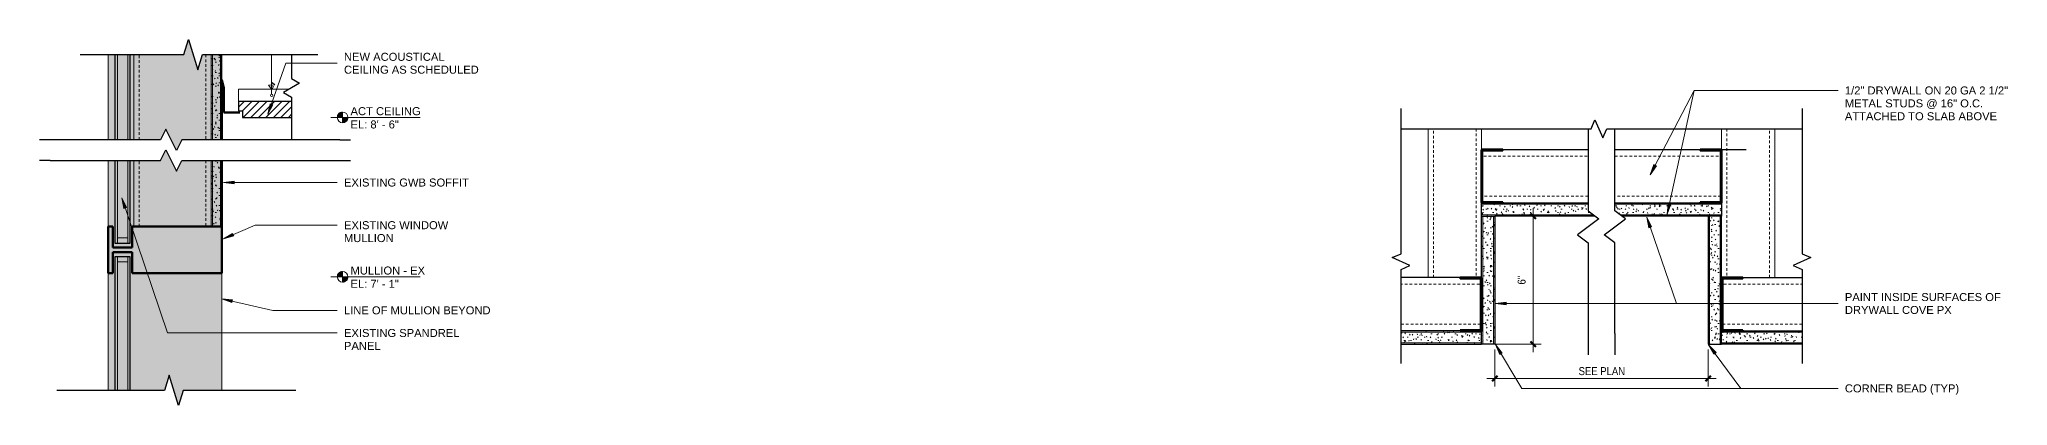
# Model space of a CAD drawing. Header units: inches. Extents: x 65 to 406, y 49 to 174.
# Drawn here: x 313.9 to 406.1, y 48.6 to 65.7 of the extents above; entities that cross this region are included whole.
import ezdxf

# ---------------------------------------------------------------- set-up
doc = ezdxf.new("R2010")
doc.units = ezdxf.units.IN
doc.header["$MEASUREMENT"] = 0
doc.linetypes.add('Hidden 1_8_', pattern=[0.1875, 0.125, -0.06249999999999999])
for name, color, linetype, lineweight in [('A-ANNO-DIMS', 211, 'Continuous', 9), ('A-ANNO-DIMS-4', 211, 'Continuous', 9), ('A-ANNO-NOTE', 131, 'Continuous', 20), ('A-DETL', 90, 'Continuous', 9), ('A-DETL-GENF', 92, 'Continuous', 9), ('A-DETL-GENF-HDLN', 1, 'Hidden 1_8_', 9), ('A-DETL-HDLN', 90, 'Hidden 1_8_', 9), ('A-DETL-MEDM', 33, 'Continuous', 30), ('A-DETL-THIN', 151, 'Continuous', 9), ('A-DETL-WIDE', 214, 'Continuous', 70), ('G-ANNO-TEXT', 231, 'Continuous', 9)]:
    doc.layers.add(name, color=color, linetype=linetype, lineweight=lineweight)
doc.styles.add('Arial_2', font='arial.ttf', dxfattribs={"height": 0.3749999999999999})
doc.styles.add('Arial_3', font='arial.ttf', dxfattribs={"width": 0.85, "height": 0.3749999999999999})
doc.dimstyles.new('Linear_-_3_32__Arial__85_-_1_2__Tolerance_2', dxfattribs={"dimscale": 12, "dimtxt": 0.3825972749838638, "dimasz": 0.02083333333333333, "dimexe": 0.03125, "dimexo": 0.02083333333333334, "dimgap": 0.02083333333333333, "dimtad": 1, "dimdec": 1, "dimrnd": 0.5, "dimzin": 3, "dimdsep": 46, "dimlunit": 4, "dimtxsty": 'Arial_3', "dimblk1": 'OBLIQUE', "dimblk2": 'OBLIQUE', "dimsah": 1, "dimcen": 0.09, "dimdle": 0.03125, "dimazin": 0, "dimtfac": 1, "dimtdec": 4, "dimtix": 1, "dimtmove": 2, "dimatfit": 3, "dimfxl": 1, "dimtvp": 1, "dimfrac": 2, "dimtolj": 1, "dimtzin": 0, "dimarcsym": 2})
doc.dimstyles.new('Linear_-_3_32__Arial__85_-_1__Tolerance', dxfattribs={"dimscale": 12, "dimtxt": 0.3825972749838638, "dimasz": 0.02083333333333333, "dimexe": 0.03125, "dimexo": 0.02083333333333334, "dimgap": 0.02083333333333333, "dimtad": 1, "dimdec": 0, "dimzin": 3, "dimdsep": 46, "dimlunit": 4, "dimtxsty": 'Arial_3', "dimblk1": 'OBLIQUE', "dimblk2": 'OBLIQUE', "dimsah": 1, "dimcen": 0.09, "dimdle": 0.03125, "dimazin": 0, "dimtfac": 1, "dimtdec": 4, "dimtix": 1, "dimtmove": 0, "dimatfit": 3, "dimfxl": 1, "dimtvp": 1, "dimfrac": 2, "dimtolj": 1, "dimtzin": 0, "dimarcsym": 2})

# ---------------------------------------------------------------- blocks, each defined once
blk = doc.blocks.new('Gypsum Wallboard-Section - 1_2_-2608029-Section Detail - Drywall Bulkhead 14')
at = {"layer": 'A-DETL-GENF'}
h = blk.add_hatch(dxfattribs=at)
h.set_pattern_fill('FP_20', color=256, style=0, pattern_type=2)
h.set_pattern_definition([(270, (-56.947, -4.705), (0.16, -0.64), [0.053, -0.427, 0.053, -0.427, -2.56]), (270, (-56.947, -4.705), (0.16, -0.64), [-0.96, 0.053, -0.907, 0.053, -0.427, -1.12]), (270, (-56.947, -4.705), (0.16, -0.64), [-2.4, 0.053, -0.267, 0.053, -0.747]), (29.99999999999999, (-56.867, -4.945), (0.4742562584220408, 0.4585640646055101), [0.053, -0.427, 0.053, -0.427, -2.56]), (29.99999999999999, (-56.867, -4.945), (0.4742562584220408, 0.4585640646055101), [-0.96, 0.053, -0.907, 0.053, -0.427, -1.12]), (29.99999999999999, (-56.867, -4.945), (0.4742562584220408, 0.4585640646055101), [-2.4, 0.053, -0.267, 0.053, -0.747]), (150, (-56.547, -5.025), (-0.6342562584220407, 0.1814359353944898), [0.053, -0.427, 0.053, -0.427, -2.56]), (150, (-56.547, -5.025), (-0.6342562584220407, 0.1814359353944898), [-0.96, 0.053, -0.907, 0.053, -0.427, -1.12]), (150, (-56.547, -5.025), (-0.6342562584220407, 0.1814359353944898), [-2.4, 0.053, -0.267, 0.053, -0.747])])
h.paths.add_polyline_path([(7.460698725481051e-14, 0.5000000000000088), (7.460698725481051e-14, -7.993605777301126e-15), (3.094161427582594, -2.664535259100375e-15), (3.094161427582594, 0.5000000000000141)], flags=0)
h.paths.add_polyline_path([(4.072103392326016, -2.664535259100375e-15), (8.066083190147856, 5.329070518200751e-15), (8.066083190147856, 0.5000000000000221), (4.072103392326016, 0.5000000000000141)], flags=0)
for p, q in [((0, 0.4375000000000027), (3.094161427582514, 0.4375000000000027)), ((0, 0.06249999999999994), (3.094161427582514, 0.06249999999999994)), ((4.072103392325936, 0.4375000000000027), (8.066083190147776, 0.4375000000000027)), ((4.072103392325936, 0.06249999999999994), (8.066083190147785, 0.06249999999999994))]:
    blk.add_line(p, q, dxfattribs=at)
at = {"layer": 'A-DETL-MEDM'}
for p, q in [((0, 0.5000000000000029), (0, 0)), ((0, 0), (3.094161427582514, 0)), ((4.072103392325936, 0), (8.066083190147785, 0))]:
    blk.add_line(p, q, dxfattribs=at)
blk = doc.blocks.new('C Studs-Side - 3 5_8_-2608235-Section Detail - Drywall Bulkhead 14')
at = {"layer": 'A-DETL-GENF'}
for p, q in [((3.094161427582508, 3.625000000000007), (0, 3.625000000000007)), ((0, 3.625000000000007), (0, 0)), ((8.06608319014776, 3.625000000000007), (4.072103392325889, 3.625000000000007)), ((8.752720296446077, 1.05367223639448), (8.752720296446077, 1.068987649695581)), ((0, 0), (3.094161427582515, 0)), ((4.072103392325937, 0), (8.06608319014778, 0))]:
    blk.add_line(p, q, dxfattribs=at)
at = {"layer": 'A-DETL-GENF-HDLN'}
for p, q in [((0, 3.375000000000007), (3.094161427582508, 3.375000000000007)), ((4.07210339232589, 3.375000000000007), (8.06608319014776, 3.375000000000007)), ((3.094161427582514, 0.2499999999999999), (0, 0.2499999999999999)), ((8.066083190147777, 0.2499999999999999), (4.072103392325936, 0.2499999999999999))]:
    blk.add_line(p, q, dxfattribs=at)
blk = doc.blocks.new('Break Line - Break Line-2607160-Section Detail - Drywall Bulkhead 14')
at = {"layer": 'A-DETL-MEDM'}
for p, q in [((-5.72976561944626, 1.80855330711438e-13), (-0.4374054860759399, 1.80855330711438e-13)), ((-0.4374054860759398, 1.80855330711438e-13), (-0.2187027430379924, 0.7115515303731689)), ((-0.2187027430379924, 0.711551530373169), (0.2187027430379893, -0.711551530372786)), ((0.2187027430379894, -0.711551530372786), (0.4374054860759811, 1.80855330711438e-13)), ((0.4374054860759811, 1.80855330711438e-13), (5.470289932544065, 1.80855330711438e-13))]:
    blk.add_line(p, q, dxfattribs=at)
blk = doc.blocks.new('Break Line - Break Line-2607268-Section Detail - Drywall Bulkhead 14')
at = {"layer": 'A-DETL-MEDM'}
for p, q in [((-1.554388297486026, 1.80855330711438e-13), (-0.4374054860759399, 1.80855330711438e-13)), ((-0.4374054860759398, 1.80855330711438e-13), (-0.2187027430379924, 0.3750000000001861)), ((-0.2187027430379924, 0.3750000000001861), (0.2187027430379893, -0.3749999999998031)), ((0.2187027430379894, -0.3749999999998032), (0.4374054860759811, 1.80855330711438e-13)), ((0.4374054860759811, 1.80855330711438e-13), (2.439591500335842, 1.80855330711438e-13))]:
    blk.add_line(p, q, dxfattribs=at)
blk = doc.blocks.new('Break Line - Break Line-2607161-Section Detail - Drywall Bulkhead 14')
at = {"layer": 'A-DETL-MEDM'}
for p, q in [((-5.295216271912686, 1.80855330711438e-13), (-0.4374054860759399, 1.80855330711438e-13)), ((-0.4374054860759398, 1.80855330711438e-13), (-0.2187027430379924, 0.7115515303731689)), ((-0.2187027430379924, 0.711551530373169), (0.2187027430379893, -0.711551530372786)), ((0.2187027430379894, -0.711551530372786), (0.4374054860759811, 1.80855330711438e-13)), ((0.4374054860759811, 1.80855330711438e-13), (5.853709904486215, 1.80855330711438e-13))]:
    blk.add_line(p, q, dxfattribs=at)
blk = doc.blocks.new('Double Break Line - Double Break Line-2607894-Section Detail - Drywall Bulkhead 14')
at = {"layer": 'A-DETL-MEDM'}
for p, q in [((-5.671486602300686, 0.9779419647435595), (-6.17063959236421, 0.9779419647435595)), ((-0.5000000000001207, 0.977941964743559), (-5.671486602300686, 0.977941964743559)), ((-0.2500000000001331, 1.477941964743101), (-0.500000000000121, 0.977941964743559)), ((0.249999999999896, 0.4779419647431017), (-0.2500000000001331, 1.477941964743101)), ((0.4999999999998795, 0.9779419647436003), (0.249999999999896, 0.4779419647431017)), ((7.916643401736223, 0.9779419647436003), (0.4999999999998796, 0.9779419647436003)), ((7.916643401736223, 0.9779419647436008), (8.415796391799777, 0.9779419647436008)), ((-5.671486602300686, 1.80855330711438e-13), (-6.170639592364223, 1.80855330711438e-13)), ((-5.671486602300686, 1.80855330711438e-13), (-0.4999999999999922, 1.80855330711438e-13)), ((-0.4999999999999919, 1.80855330711438e-13), (-0.2500000000001603, 0.5000000000001833)), ((-0.2500000000001603, 0.5000000000001833), (0.2500000000000215, -0.4999999999997842)), ((0.2500000000000215, -0.4999999999997842), (0.5000000000000068, 1.80855330711438e-13)), ((0.5000000000000068, 1.80855330711438e-13), (7.916643401736223, 1.80855330711438e-13)), ((7.916643401736223, 1.80855330711438e-13), (8.415796391799763, 1.80855330711438e-13))]:
    blk.add_line(p, q, dxfattribs=at)
blk = doc.blocks.new('C Studs-Side - 2 1_2_-2610516-Section Detail - Drywall Bulkhead 13 Copy 1')
at = {"layer": 'A-DETL-GENF'}
for p, q in [((0, 0), (0, -0.02316190484055673)), ((3.523161904840504, 0), (3.500000000000048, 0)), ((6.973471485655057, 0), (5.976838095159404, 0)), ((0, -1.000000000000024), (0, -2.500000000000008)), ((0, -2.500000000000008), (6.973471485655071, -2.500000000000008))]:
    blk.add_line(p, q, dxfattribs=at)
at = {"layer": 'A-DETL-GENF-HDLN'}
for p, q in [((6.973471485655057, -0.2499999999999999), (0, -0.2499999999999999)), ((0, -2.250000000000008), (6.973471485655067, -2.250000000000008))]:
    blk.add_line(p, q, dxfattribs=at)
blk = doc.blocks.new('C Studs-Side - 2 1_2_-2606332-Section Detail - Drywall Bulkhead 13 Copy 1')
at = {"layer": 'A-DETL-GENF'}
for p, q in [((6.973471485654961, 2.500000000000008), (0, 2.500000000000008)), ((0, 2.500000000000008), (0, 1.000000000000018)), ((0, 0.02316190484055014), (0, 0)), ((3.500000000000048, 0), (3.523161904840505, 0)), ((5.976838095159404, 0), (6.97347148565498, 0))]:
    blk.add_line(p, q, dxfattribs=at)
at = {"layer": 'A-DETL-GENF-HDLN'}
for p, q in [((0, 2.250000000000008), (6.973471485654961, 2.250000000000008)), ((6.973471485654977, 0.2499999999999999), (0, 0.2499999999999999))]:
    blk.add_line(p, q, dxfattribs=at)
blk = doc.blocks.new('Gypsum Wallboard-Section - 5_8_-2610518-Section Detail - Drywall Bulkhead 13 Copy 1')
at = {"layer": 'A-DETL-GENF'}
h = blk.add_hatch(dxfattribs=at)
h.set_pattern_fill('FP_26', color=256, style=0, pattern_type=2)
h.set_pattern_definition([(180, (5.188, 57.434), (-0.64, -0.1599999999999999), [0.053, -0.427, 0.053, -0.427, -2.56]), (180, (5.188, 57.434), (-0.64, -0.1599999999999999), [-0.96, 0.053, -0.907, 0.053, -0.427, -1.12]), (180, (5.188, 57.434), (-0.64, -0.1599999999999999), [-2.4, 0.053, -0.267, 0.053, -0.747]), (300.0000000000001, (4.948, 57.354), (0.4585640646055102, -0.4742562584220407), [0.053, -0.427, 0.053, -0.427, -2.56]), (300.0000000000001, (4.948, 57.354), (0.4585640646055102, -0.4742562584220407), [-0.96, 0.053, -0.907, 0.053, -0.427, -1.12]), (300.0000000000001, (4.948, 57.354), (0.4585640646055102, -0.4742562584220407), [-2.4, 0.053, -0.267, 0.053, -0.747]), (59.99999999999999, (4.868, 57.034), (0.1814359353944899, 0.6342562584220408), [0.053, -0.427, 0.053, -0.427, -2.56]), (59.99999999999999, (4.868, 57.034), (0.1814359353944899, 0.6342562584220408), [-0.96, 0.053, -0.907, 0.053, -0.427, -1.12]), (59.99999999999999, (4.868, 57.034), (0.1814359353944899, 0.6342562584220408), [-2.4, 0.053, -0.267, 0.053, -0.747])])
h.paths.add_polyline_path([(6.330983451576775, -6.927791673660976e-14), (5.92370659315572, -6.927791673660976e-14), (6.257039926489223, -0.2499999999999378), (6.257039926489223, -0.6250000000000709), (11.2499999999999, -0.6250000000000709), (11.2499999999999, -6.927791673660976e-14), (10.24999999999991, -6.927791673660976e-14)], flags=0)
h.paths.add_polyline_path([(4.666666666666649, -6.927791673660976e-14), (1.06581410364015e-14, -6.927791673660976e-14), (1.06581410364015e-14, -0.6250000000000709), (4.99999999999996, -0.6250000000000709), (4.99999999999996, -0.2500000000000603)], flags=0)
for p, q in [((0, -0.06249999999999994), (4.749999999999986, -0.06249999999999994)), ((0, -0.5625000000000024), (4.999999999999972, -0.5625000000000024)), ((6.007039926489139, -0.06249999999999994), (11.24999999999995, -0.06249999999999994)), ((6.257039926489224, -0.5625000000000024), (11.24999999999995, -0.5625000000000024))]:
    blk.add_line(p, q, dxfattribs=at)
at = {"layer": 'A-DETL-MEDM'}
for p, q in [((0, -0.6250000000000027), (0, 0)), ((0.624999999999968, 0), (4.666666666666655, 0)), ((5.923706593155715, 0), (10.62499999999995, 0)), ((11.24999999999995, 0), (11.24999999999995, -0.6250000000000027)), ((0.02316190484055047, -0.6250000000000027), (0, -0.6250000000000027)), ((4.999999999999971, -0.6250000000000027), (1.000000000000018, -0.6250000000000027)), ((10.2499999999999, -0.6250000000000027), (6.257039926489226, -0.6250000000000027)), ((11.24999999999995, -0.6250000000000027), (11.22683809515937, -0.6250000000000027))]:
    blk.add_line(p, q, dxfattribs=at)
blk = doc.blocks.new('Gypsum Wallboard-Section - 5_8_-2606289-Section Detail - Drywall Bulkhead 13 Copy 1')
at = {"layer": 'A-DETL-GENF'}
h = blk.add_hatch(dxfattribs=at)
h.set_pattern_fill('FP_18', color=256, style=0, pattern_type=2)
h.set_pattern_definition([(270, (-51.434, -6.062), (0.16, -0.64), [0.053, -0.427, 0.053, -0.427, -2.56]), (270, (-51.434, -6.062), (0.16, -0.64), [-0.96, 0.053, -0.907, 0.053, -0.427, -1.12]), (270, (-51.434, -6.062), (0.16, -0.64), [-2.4, 0.053, -0.267, 0.053, -0.747]), (29.99999999999999, (-51.354, -6.302), (0.4742562584220408, 0.4585640646055101), [0.053, -0.427, 0.053, -0.427, -2.56]), (29.99999999999999, (-51.354, -6.302), (0.4742562584220408, 0.4585640646055101), [-0.96, 0.053, -0.907, 0.053, -0.427, -1.12]), (29.99999999999999, (-51.354, -6.302), (0.4742562584220408, 0.4585640646055101), [-2.4, 0.053, -0.267, 0.053, -0.747]), (150, (-51.034, -6.382000000000001), (-0.6342562584220407, 0.1814359353944898), [0.053, -0.427, 0.053, -0.427, -2.56]), (150, (-51.034, -6.382000000000001), (-0.6342562584220407, 0.1814359353944898), [-0.96, 0.053, -0.907, 0.053, -0.427, -1.12]), (150, (-51.034, -6.382000000000001), (-0.6342562584220407, 0.1814359353944898), [-2.4, 0.053, -0.267, 0.053, -0.747])])
h.paths.add_polyline_path([(5.861977570020825e-14, -0.624999999999991), (6.000000000000074, -0.625000000000007), (6.000000000000074, -4.796163466380676e-14), (5.861977570020825e-14, 2.1316282072803e-14)], flags=0)
for p, q in [((0, -0.06249999999999994), (6.000000000000007, -0.06249999999999994)), ((0, -0.5625000000000024), (6.000000000000007, -0.5625000000000024))]:
    blk.add_line(p, q, dxfattribs=at)
at = {"layer": 'A-DETL-MEDM'}
for p, q in [((0, -0.6250000000000027), (0, 0)), ((0.6250000000000012, 0), (0.648161904840498, 0)), ((3.101838095159397, 0), (6.000000000000007, 0)), ((6.000000000000007, 0), (6.000000000000007, -0.6250000000000027)), ((6.000000000000007, -0.6250000000000027), (0, -0.6250000000000027))]:
    blk.add_line(p, q, dxfattribs=at)
blk = doc.blocks.new('Channel Studs-Section - 2 1_2_-684785-Section Detail - Drywall Bulkhead 13 Copy 1')
at = {"layer": 'A-DETL-GENF', "lineweight": 50}
for p, q in [((-1.256154018187775, -1.234854713219648), (-1.291310268187775, -1.234854713219648)), ((-1.291310268187775, -1.234854713219648), (-1.291310268187775, -2.203604713219659)), ((-1.256154018187775, -2.199698463219659), (-1.256154018187775, -1.234854713219648)), ((1.208689731812214, -1.234854713219648), (1.173533481812214, -1.234854713219648)), ((1.173533481812214, -1.234854713219648), (1.173533481812214, -2.199698463219659)), ((1.208689731812214, -2.203604713219659), (1.208689731812214, -1.234854713219648)), ((-1.260060268187776, -2.234854713219659), (1.177439731812214, -2.234854713219659)), ((1.173533481812214, -2.199698463219659), (-1.256154018187775, -2.199698463219659))]:
    blk.add_line(p, q, dxfattribs=at)
for centre, radius, start, end in [((-1.260060268187776, -2.20360471321966), 0.03124999999999953, 179.9999999999994, 270.0000000000002), ((1.177439731812215, -2.203604713219659), 0.03125000000000044, 269.9999999999996, 0)]:
    blk.add_arc(centre, radius, start, end, dxfattribs=at)
blk = doc.blocks.new('Gypsum Wallboard-Section - 5_8_-2611350-Section Detail - Drywall Bulkhead 13 Copy 1')
at = {"layer": 'A-DETL-GENF'}
h = blk.add_hatch(dxfattribs=at)
h.set_pattern_fill('FP_27', color=256, style=0, pattern_type=2)
h.set_pattern_definition([(0, (12.562, -51.434), (0.64, 0.16), [0.053, -0.427, 0.053, -0.427, -2.56]), (0, (12.562, -51.434), (0.64, 0.16), [-0.96, 0.053, -0.907, 0.053, -0.427, -1.12]), (0, (12.562, -51.434), (0.64, 0.16), [-2.4, 0.053, -0.267, 0.053, -0.747]), (120, (12.802, -51.354), (-0.45856406460551, 0.4742562584220408), [0.05299999999999999, -0.427, 0.05299999999999999, -0.427, -2.56]), (120, (12.802, -51.354), (-0.45856406460551, 0.4742562584220408), [-0.9599999999999999, 0.05299999999999999, -0.9069999999999999, 0.05299999999999999, -0.427, -1.12]), (120, (12.802, -51.354), (-0.45856406460551, 0.4742562584220408), [-2.399999999999999, 0.05299999999999999, -0.267, 0.05299999999999999, -0.7469999999999999]), (240, (12.882, -51.034), (-0.1814359353944897, -0.6342562584220407), [0.053, -0.427, 0.053, -0.427, -2.56]), (240, (12.882, -51.034), (-0.1814359353944897, -0.6342562584220407), [-0.96, 0.053, -0.907, 0.053, -0.427, -1.12]), (240, (12.882, -51.034), (-0.1814359353944897, -0.6342562584220407), [-2.4, 0.053, -0.267, 0.053, -0.747])])
h.paths.add_polyline_path([(2.728284035772739, 6.3948846218409e-14), (6.499999999999971, 6.3948846218409e-14), (6.499999999999971, 0.6250000000000656), (2.728284035772739, 0.6250000000000656), (2.728284035772739, 0.5240063008986463)], flags=0)
for p, q in [((2.728284035772734, 0.5625000000000024), (6.499999999999997, 0.5625000000000024)), ((2.728284035772728, 0.06249999999999994), (6.499999999999997, 0.06249999999999994))]:
    blk.add_line(p, q, dxfattribs=at)
at = {"layer": 'A-DETL-MEDM'}
for p, q in [((5.499999999999995, 0.6250000000000027), (2.728284035772734, 0.6250000000000027)), ((2.728284035772728, 0), (6.499999999999997, 0)), ((6.499999999999997, 0.6250000000000027), (6.47683809515946, 0.6250000000000027)), ((6.499999999999997, 0), (6.499999999999997, 0.6250000000000027))]:
    blk.add_line(p, q, dxfattribs=at)
blk = doc.blocks.new('Channel Studs-Section - 2 1_2_-1039310-Section Detail - Drywall Bulkhead 13 Copy 1')
at = {"layer": 'A-DETL-GENF', "lineweight": 50}
for p, q in [((-1.291310268187775, 2.203604713219659), (-1.291310268187775, 1.234854713219648)), ((1.177439731812214, 2.234854713219659), (-1.260060268187776, 2.234854713219659)), ((-1.256154018187775, 1.234854713219648), (-1.256154018187775, 2.199698463219659)), ((-1.256154018187775, 2.199698463219659), (1.173533481812214, 2.199698463219659)), ((1.173533481812214, 2.199698463219659), (1.173533481812214, 1.234854713219648)), ((1.208689731812214, 1.234854713219648), (1.208689731812214, 2.203604713219659)), ((-1.291310268187775, 1.234854713219648), (-1.256154018187775, 1.234854713219648)), ((1.173533481812214, 1.234854713219648), (1.208689731812214, 1.234854713219648))]:
    blk.add_line(p, q, dxfattribs=at)
for centre, radius, start, end in [((-1.260060268187776, 2.20360471321966), 0.03124999999999956, 89.99999999999919, 180.0000000000004), ((1.177439731812215, 2.203604713219659), 0.03124999999999991, 4.071109992273301e-13, 89.99999999999959)]:
    blk.add_arc(centre, radius, start, end, dxfattribs=at)
blk = doc.blocks.new('Gypsum Wallboard-Section - 5_8_-655151-Section Detail - Drywall Bulkhead 13 Copy 1')
at = {"layer": 'A-DETL-GENF'}
h = blk.add_hatch(dxfattribs=at)
h.set_pattern_fill('FP_28', color=256, style=0, pattern_type=2)
h.set_pattern_definition([(270, (-51.434, 5.188), (0.16, -0.64), [0.053, -0.427, 0.053, -0.427, -2.56]), (270, (-51.434, 5.188), (0.16, -0.64), [-0.96, 0.053, -0.907, 0.053, -0.427, -1.12]), (270, (-51.434, 5.188), (0.16, -0.64), [-2.4, 0.053, -0.267, 0.053, -0.747]), (29.99999999999999, (-51.354, 4.948), (0.4742562584220408, 0.4585640646055101), [0.053, -0.427, 0.053, -0.427, -2.56]), (29.99999999999999, (-51.354, 4.948), (0.4742562584220408, 0.4585640646055101), [-0.96, 0.053, -0.907, 0.053, -0.427, -1.12]), (29.99999999999999, (-51.354, 4.948), (0.4742562584220408, 0.4585640646055101), [-2.4, 0.053, -0.267, 0.053, -0.747]), (150, (-51.034, 4.868), (-0.6342562584220407, 0.1814359353944898), [0.053, -0.427, 0.053, -0.427, -2.56]), (150, (-51.034, 4.868), (-0.6342562584220407, 0.1814359353944898), [-0.96, 0.053, -0.907, 0.053, -0.427, -1.12]), (150, (-51.034, 4.868), (-0.6342562584220407, 0.1814359353944898), [-2.4, 0.053, -0.267, 0.053, -0.747])])
h.paths.add_polyline_path([(6.927791673660976e-14, -2.1316282072803e-14), (6.000000000000084, 5.329070518200751e-14), (6.000000000000079, 0.6250000000000177), (6.3948846218409e-14, 0.6249999999999963)], flags=0)
for p, q in [((0, 0.5625000000000024), (5.999999999999996, 0.5625000000000024)), ((0, 0.06249999999999994), (5.999999999999996, 0.06249999999999994))]:
    blk.add_line(p, q, dxfattribs=at)
at = {"layer": 'A-DETL-MEDM'}
for p, q in [((5.999999999999996, 0.6250000000000027), (0, 0.6250000000000027)), ((0, 0.6250000000000027), (0, 0)), ((0.6250000000000012, 0), (0.648161904840498, 0)), ((3.101838095159396, 0), (5.999999999999996, 0)), ((5.999999999999996, 0), (5.999999999999996, 0.6250000000000027))]:
    blk.add_line(p, q, dxfattribs=at)
blk = doc.blocks.new('Gypsum Wallboard-Section - 5_8_-2611248-Section Detail - Drywall Bulkhead 13 Copy 1')
at = {"layer": 'A-DETL-GENF'}
h = blk.add_hatch(dxfattribs=at)
h.set_pattern_fill('FP_29', color=256, style=0, pattern_type=2)
h.set_pattern_definition([(180, (11.688, 51.434), (-0.64, -0.1599999999999999), [0.053, -0.427, 0.053, -0.427, -2.56]), (180, (11.688, 51.434), (-0.64, -0.1599999999999999), [-0.96, 0.053, -0.907, 0.053, -0.427, -1.12]), (180, (11.688, 51.434), (-0.64, -0.1599999999999999), [-2.4, 0.053, -0.267, 0.053, -0.747]), (300.0000000000001, (11.448, 51.354), (0.4585640646055102, -0.4742562584220407), [0.053, -0.427, 0.053, -0.427, -2.56]), (300.0000000000001, (11.448, 51.354), (0.4585640646055102, -0.4742562584220407), [-0.96, 0.053, -0.907, 0.053, -0.427, -1.12]), (300.0000000000001, (11.448, 51.354), (0.4585640646055102, -0.4742562584220407), [-2.4, 0.053, -0.267, 0.053, -0.747]), (59.99999999999999, (11.368, 51.034), (0.1814359353944899, 0.6342562584220408), [0.053, -0.427, 0.053, -0.427, -2.56]), (59.99999999999999, (11.368, 51.034), (0.1814359353944899, 0.6342562584220408), [-0.96, 0.053, -0.907, 0.053, -0.427, -1.12]), (59.99999999999999, (11.368, 51.034), (0.1814359353944899, 0.6342562584220408), [-2.4, 0.053, -0.267, 0.053, -0.747])])
h.paths.add_polyline_path([(6.468749999999946, -6.3948846218409e-14), (2.728284035772734, -6.3948846218409e-14), (2.728284035772734, -0.6250000000000656), (6.499999999999928, -0.6250000000000656), (6.499999999999928, -6.3948846218409e-14), (6.4768380951594, -6.3948846218409e-14)], flags=0)
for p, q in [((2.728284035772723, -0.06249999999999994), (6.49999999999996, -0.06249999999999994)), ((2.728284035772729, -0.5625000000000024), (6.49999999999996, -0.5625000000000024))]:
    blk.add_line(p, q, dxfattribs=at)
at = {"layer": 'A-DETL-MEDM'}
for p, q in [((2.728284035772722, 0), (6.49999999999996, 0)), ((6.49999999999996, 0), (6.49999999999996, -0.6250000000000027)), ((5.499999999999949, -0.6250000000000027), (2.72828403577273, -0.6250000000000027)), ((6.49999999999996, -0.6250000000000027), (6.476838095159409, -0.6250000000000027))]:
    blk.add_line(p, q, dxfattribs=at)
blk = doc.blocks.new('Double Break Line - Double Break Line-2611889-Section Detail - Drywall Bulkhead 13 Copy 1')
at = {"layer": 'A-DETL-MEDM'}
for p, q in [((-4.999999999999984, 1.257039926489393), (-5.999999999999968, 1.257039926489393)), ((-0.7500000000001205, 1.257039926489393), (-4.999999999999984, 1.257039926489393)), ((-0.3750000000001329, 1.757039926488934), (-0.7500000000001202, 1.257039926489393)), ((0.3749999999998963, 0.7570399264889355), (-0.3750000000001329, 1.757039926488934)), ((0.7499999999998799, 1.257039926489434), (0.3749999999998961, 0.7570399264889355)), ((4.598471485654978, 1.257039926489434), (0.74999999999988, 1.257039926489434)), ((-4.999999999999984, 1.80855330711438e-13), (-5.999999999999982, 1.80855330711438e-13)), ((-4.999999999999984, 1.80855330711438e-13), (-0.7499999999999912, 1.80855330711438e-13)), ((-0.7499999999999913, 1.80855330711438e-13), (-0.37500000000016, 0.5000000000001833)), ((-0.37500000000016, 0.5000000000001833), (0.3750000000000216, -0.4999999999997842)), ((0.3750000000000216, -0.4999999999997842), (0.7500000000000072, 1.80855330711438e-13)), ((0.7500000000000072, 1.80855330711438e-13), (4.598471485654987, 1.80855330711438e-13))]:
    blk.add_line(p, q, dxfattribs=at)
blk = doc.blocks.new('Break Line - Break Line-2606094-Section Detail - Drywall Bulkhead 13 Copy 1')
at = {"layer": 'A-DETL-MEDM'}
for p, q in [((-9.271715964227225, 1.80855330711438e-13), (-0.3715290715414325, 1.80855330711438e-13)), ((-0.3715290715414323, 1.80855330711438e-13), (-0.1857645357707386, 0.4162135974323087)), ((-0.1857645357707386, 0.4162135974323088), (0.1857645357707356, -0.4162135974319252)), ((0.1857645357707356, -0.4162135974319252), (0.3715290715414737, 1.80855330711438e-13)), ((0.3715290715414737, 1.80855330711438e-13), (9.521715964227056, 1.80855330711438e-13))]:
    blk.add_line(p, q, dxfattribs=at)
blk = doc.blocks.new('Break Line - Break Line-2611089-Section Detail - Drywall Bulkhead 13 Copy 1')
at = {"layer": 'A-DETL-MEDM'}
for p, q in [((-7.173825248684455, 1.80855330711438e-13), (-0.3715290715414325, 1.80855330711438e-13)), ((-0.3715290715414324, 1.80855330711438e-13), (-0.1857645357707387, 0.4162135974323084)), ((-0.1857645357707386, 0.4162135974323085), (0.1857645357707354, -0.4162135974319255)), ((0.1857645357707354, -0.4162135974319255), (0.3715290715414737, 1.80855330711438e-13)), ((0.3715290715414737, 1.80855330711438e-13), (4.772399416871586, 1.80855330711438e-13))]:
    blk.add_line(p, q, dxfattribs=at)
blk = doc.blocks.new('Break Line - Break Line-2611306-Section Detail - Drywall Bulkhead 13 Copy 1')
at = {"layer": 'A-DETL-MEDM'}
for p, q in [((0.1857645357707354, 0.4162135974319255), (-0.1857645357707386, -0.4162135974323085)), ((0.3715290715414737, -1.80855330711438e-13), (0.1857645357707354, 0.4162135974319255)), ((-0.3715290715414325, -1.80855330711438e-13), (-7.173825248684455, -1.80855330711438e-13)), ((-0.1857645357707387, -0.4162135974323084), (-0.3715290715414324, -1.80855330711438e-13)), ((4.772399416871586, -1.80855330711438e-13), (0.3715290715414738, -1.80855330711438e-13))]:
    blk.add_line(p, q, dxfattribs=at)
blk = doc.blocks.new('FORM Elevation Symbol - Default-654938-Section Detail - Drywall Bulkhead 14')
at = {"layer": 'A-ANNO-NOTE', "lineweight": 9}
h = blk.add_hatch(color=256, dxfattribs=at)
edge = h.paths.add_edge_path(flags=0)
edge.add_line((0.06228824751588267, -1.7167258113785e-19), (-0.0002117524841174084, 2.019428190207925e-16))
edge.add_arc((0.06228824751588276, 1.196959198423997e-16), 0.06250000000000012, 90.00000000000028, 180.0000000000003, ccw=False)
edge.add_line((0.06228824751588278, 0.06250000000000029), (0.06228824751588267, 0))
h = blk.add_hatch(color=256, dxfattribs=at)
edge = h.paths.add_edge_path(flags=0)
edge.add_arc((0.06228824751588245, -5.818472602597125e-16), 0.06250000000000006, -89.99999999999937, 7.958078640513122e-13, ccw=False)
edge.add_line((0.06228824751588317, -0.06250000000000068), (0.06228824751588328, 0))
edge.add_line((0.06228824751588328, 2.587522633013546e-21), (0.1247882475158825, -2.019428190207919e-16))
at = {"layer": 'A-ANNO-NOTE'}
for p, q in [((-0.07662312999484315, 2.200828220587822e-16), (0.9695718919529006, -2.93551736688739e-17)), ((-0.0002117524841174084, 2.019428190207925e-16), (0.06228824751588267, -1.7167258113785e-19)), ((0.06228824751588267, 0), (0.06228824751588278, 0.06250000000000029)), ((0.1247882475158825, -2.019428190207919e-16), (0.06228824751588328, 2.587522633013546e-21)), ((0.06228824751588328, 0), (0.06228824751588317, -0.06250000000000068))]:
    blk.add_line(p, q, dxfattribs=at)
blk.add_circle((0.06228824751588267, 0), 0.06250000000000014, dxfattribs=at)
for centre, radius, start, end in [((0.06228824751588276, 1.196959198423997e-16), 0.06250000000000012, 89.99999999999994, 180), ((0.06228824751588245, -5.818472602597125e-16), 0.06250000000000006, 270.0000000000002, 4.007498898644031e-13)]:
    blk.add_arc(centre, radius, start, end, dxfattribs=at)
blk = doc.blocks.new('DIMBLOCK19-Section Detail - Drywall Bulkhead 13 Copy 1')
at = {"layer": 'A-ANNO-DIMS-4'}
for p, q in [((382.3688673725354, 57.43350052892622), (384.2936143925353, 57.43350052892622)), ((383.9186143925353, 57.43350052892622), (382.3688673725354, 57.43350052892622)), ((383.9186143925353, 51.05850052892621), (383.9186143925353, 57.80850052892622)), ((381.7438673725354, 51.43350052892621), (384.2936143925353, 51.43350052892621)), ((383.9186143925353, 51.43350052892621), (381.7438673725354, 51.43350052892621))]:
    blk.add_line(p, q, dxfattribs=at)
at = {"layer": 'A-ANNO-DIMS-4', "lineweight": 50}
for p, q in [((383.9186143925353, 57.43350052892622), (383.7936143925353, 57.55850052892622)), ((383.9186143925353, 57.43350052892622), (384.0436143925353, 57.30850052892622)), ((383.9186143925353, 51.43350052892621), (383.7936143925353, 51.55850052892621)), ((383.9186143925353, 51.43350052892621), (384.0436143925353, 51.3085005289262))]:
    blk.add_line(p, q, dxfattribs=at)
at = {"layer": 'A-ANNO-DIMS-4', "color": 0, "insert": (383.1817782660016, 54.23631577951145), "char_height": 0.3749999999999999, "width": 0.4732433985954253, "attachment_point": 1, "rotation": 90, "line_spacing_factor": 0.9417779076525877, "style": 'Arial_3'}
blk.add_mtext('6"', dxfattribs=at)
blk = doc.blocks.new('_Oblique')
at = {"color": 0, "linetype": 'ByBlock', "lineweight": -2}
blk.add_line((-0.5, -0.5), (0.5, 0.5), dxfattribs=at)
blk = doc.blocks.new('DIMBLOCK20-Section Detail - Drywall Bulkhead 13 Copy 1')
at = {"layer": 'A-ANNO-DIMS-4'}
for p, q in [((382.1188673725354, 51.18350052892621), (382.1188673725354, 49.46031709757183)), ((382.1188673725354, 49.83531709757183), (382.1188673725354, 51.18350052892621)), ((392.1188673725354, 51.18350052892621), (392.1188673725354, 49.46031709757183)), ((392.1188673725354, 49.83531709757183), (392.1188673725354, 51.18350052892621)), ((381.7438673725354, 49.83531709757183), (392.4938673725354, 49.83531709757183))]:
    blk.add_line(p, q, dxfattribs=at)
at = {"layer": 'A-ANNO-DIMS-4', "lineweight": 50}
for p, q in [((382.1188673725354, 49.83531709757183), (381.9938673725354, 49.71031709757183)), ((382.1188673725354, 49.83531709757183), (382.2438673725354, 49.96031709757184)), ((392.1188673725354, 49.83531709757183), (391.9938673725354, 49.71031709757183)), ((392.1188673725354, 49.83531709757183), (392.2438673725354, 49.96031709757184))]:
    blk.add_line(p, q, dxfattribs=at)
at = {"layer": 'A-ANNO-DIMS-4', "color": 0, "insert": (386.0417088906577, 50.36483465990751), "char_height": 0.3749999999999999, "width": 2.585180356506353, "attachment_point": 1, "line_spacing_factor": 0.9417779076525877, "style": 'Arial_3'}
blk.add_mtext('SEE PLAN', dxfattribs=at)

msp = doc.modelspace()

# ---------------------------------------------------------------- hatches: boundary and pattern name
at = {"layer": 'A-DETL-GENF'}
h = msp.add_hatch(color=9, dxfattribs=at)
h.paths.add_polyline_path([(320.4148209628654, 48.55965242156774), (320.6335237059034, 49.27120395194072), (322.4461182198274, 49.27120395194072), (322.4461182198274, 60.04163737950569), (320.5711182198274, 60.04163737950569), (320.3211182198273, 59.54163737950572), (319.8211182198272, 60.54163737950569), (319.5711182198274, 60.04163737950569), (317.1273888197746, 60.04163737950569), (317.1273888197746, 49.27120395194071), (319.7587127337515, 49.27120395194071), (319.9774154767894, 49.98275548231369), (320.1961182198274, 49.27120395194071)], flags=0)
h.paths.add_polyline_path([(320.3211182198273, 60.5195793442486), (320.5711182198274, 61.01957934424907), (322.4461182198274, 61.01957934424911), (322.4461182198274, 65.01355914207095), (321.5408965058963, 65.01355914207095), (321.3221937628584, 64.30200761169799), (320.8847882767824, 65.72511067244392), (320.6660855337444, 65.01355914207093), (317.1273888197746, 65.01355914207093), (317.1273888197746, 61.01957934424907), (319.5711182198274, 61.01957934424907), (319.8211182198272, 61.5195793442486), (320.3100892021987, 60.54163737950569)], flags=0)
h = msp.add_hatch(dxfattribs=at)
h.set_pattern_fill('FP_9', style=0, pattern_type=2)
h.set_pattern_definition([(45, (327.1508231917638, 0), (-0.1767766952966369, 0.1767766952966369), [])])
h.paths.add_polyline_path([(325.7249355849746, 62.06699533919384), (325.7249355849746, 62.81699533919385), (323.2262881043474, 62.81699533919385), (323.2262881043474, 62.37899533919375), (323.4137881043474, 62.37899533919375), (323.4137881043474, 62.06699533919384)], flags=0)
at = {"layer": 'G-ANNO-TEXT'}
for points in [[(324.6060767041764, 62.21398741284757), (324.8360860886319, 62.66279558801005), (324.7120886055811, 62.70703362953606)], [(322.5251742895547, 59.01625466947515), (323.0251742895547, 58.95042842068145), (323.0251742895547, 59.08208091826884)], [(389.3954822502076, 59.3834290536529), (389.6848083596901, 59.79649502586794), (389.5680404710835, 59.8573032515561)], [(317.760458432632, 58.29206870823899), (317.8584596552657, 57.79736793464696), (317.9831583264143, 57.83958903760219)], [(389.2311476587813, 57.38845348254319), (389.3327791804644, 56.89448574186509), (389.4571644292938, 56.93762145786289)], [(390.1963639910276, 57.53114319586668), (390.3664166579391, 58.00592228713601), (390.2377403827898, 58.03375745077296)], [(322.5251742895547, 56.37164990232633), (323.0100511442834, 56.51031327448607), (322.9576406445339, 56.63108379918894)], [(322.4456457593571, 53.56084714445423), (322.9193056441124, 53.38770151614145), (322.9479794611029, 53.51619350943361)], [(382.1469518307197, 53.34613258175443), (382.6469518307197, 53.28030633296073), (382.6469518307197, 53.41195883054813)], [(382.1503757841676, 51.42174960966535), (382.3496499553526, 50.95847550103331), (382.4627640150443, 51.0258371341863)], [(392.1332470954037, 51.40764516536849), (392.3779812508689, 50.96669359412852), (392.4837688013474, 51.04506051498654)]]:
    msp.add_hatch(color=7, dxfattribs=at).paths.add_polyline_path(points, flags=0)

# ---------------------------------------------------------------- linework, layer by layer
at = {"layer": 'A-DETL', "lineweight": 50}
for p, q in [((322.4461182198274, 63.63855914207083), (322.4461182198274, 61.01957934424902)), ((322.4461182198274, 60.0416373795056), (322.4461182198274, 54.77120395194066)), ((317.1273888197746, 56.94747595192309), (317.3450160197816, 56.94747595192309)), ((317.1273888197746, 56.94747595192309), (317.1273888197746, 54.77120395194066)), ((317.3450160197816, 56.94747595192309), (317.3450160197816, 55.97268745192702)), ((318.251796019801, 55.97268745192702), (318.251796019801, 56.94747595192309)), ((322.4461182198274, 56.94747595192309), (318.251796019801, 56.94747595192309)), ((317.3450160197816, 55.97268745192702), (318.251796019801, 55.97268745192702)), ((317.3450160197816, 55.74599245193673), (317.3450160197816, 54.77120395194066)), ((318.251796019801, 55.74599245193673), (317.3450160197816, 55.74599245193673)), ((318.251796019801, 54.77120395194066), (318.251796019801, 55.74599245193673)), ((317.3450160197816, 54.77120395194066), (317.1273888197746, 54.77120395194066)), ((322.4461182198274, 54.77120395194066), (318.251796019801, 54.77120395194066))]:
    msp.add_line(p, q, dxfattribs=at)
at = {"layer": 'A-DETL-HDLN'}
for p, q in [((381.5954143660778, 60.24600052892611), (386.4868274460461, 60.24600052892609)), ((387.7438673725354, 60.24600052892609), (392.7087111225353, 60.24600052892608)), ((386.4868274460461, 58.37100052892617), (381.5954143660778, 58.3710005289262)), ((392.7087111225353, 58.37100052892617), (387.7438673725354, 58.37100052892617)), ((381.392320378993, 54.24600052892615), (377.7221514083082, 54.24600052892613)), ((392.8454143660778, 54.24600052892615), (396.5155833367626, 54.24600052892613)), ((377.7221514083082, 52.37100052892622), (381.392320378993, 52.37100052892623)), ((396.5155833367626, 52.37100052892622), (392.8454143660778, 52.37100052892623))]:
    msp.add_line(p, q, dxfattribs=at)
at = {"layer": 'A-DETL-MEDM'}
for p, q in [((317.4536199385319, 61.01957934424899), (317.4536199385319, 65.01355914207085)), ((318.1351303472318, 65.01355914207085), (318.1351303472318, 61.01957934424898)), ((323.2262881043474, 62.81699533919377), (323.2262881043474, 62.37899533919368)), ((325.7249355849746, 62.81699533919377), (323.2262881043474, 62.81699533919377)), ((323.2262881043474, 62.37899533919368), (323.4137881043474, 62.37899533919368)), ((323.4137881043474, 62.37899533919368), (323.4137881043474, 62.06699533919377)), ((323.4137881043474, 62.06699533919377), (325.7249355849747, 62.06699533919377)), ((317.4536199385319, 56.16210926752098), (317.4536199385319, 60.0416373795056)), ((318.1351303472318, 60.0416373795056), (318.1351303472319, 56.16210926752098)), ((381.4938673725354, 60.55850052892614), (381.517029277376, 60.55850052892614)), ((382.4938673725354, 60.55850052892614), (386.4868274460461, 60.55850052892612)), ((387.7438673725354, 60.55850052892612), (391.7438673725353, 60.5585005289261)), ((392.7207054676948, 60.5585005289261), (393.8905833367626, 60.5585005289261)), ((318.1351303472319, 56.16210926752098), (317.4536199385319, 56.16210926752098)), ((317.4536199385319, 55.55657063640098), (318.1351303472319, 55.55657063640098)), ((317.4536199385319, 49.27120395194065), (317.4536199385319, 55.55657063640098)), ((318.1351303472319, 55.55657063640098), (318.1351303472319, 49.27120395194065)), ((380.4938673725354, 54.55850052892617), (377.7221514083082, 54.55850052892616)), ((381.4938673725354, 54.55850052892617), (381.4707054676949, 54.55850052892617)), ((392.7438673725353, 54.55850052892617), (392.7670292773759, 54.55850052892617)), ((393.7438673725354, 54.55850052892617), (396.5155833367626, 54.55850052892616))]:
    msp.add_line(p, q, dxfattribs=at)
at = {"layer": 'A-DETL-THIN'}
for p, q in [((317.1273888197746, 61.01957934424898), (317.1273888197746, 65.01355914207085)), ((317.5624335385644, 61.01957934424899), (317.5624335385644, 65.01355914207085)), ((318.0467192972563, 61.01957934424898), (318.0467192972563, 65.01355914207085)), ((322.4461182198274, 61.01957934424902), (322.4461182198274, 65.01355914207089)), ((324.7874355849746, 65.01355914207089), (324.7874355849746, 63.69671261770208)), ((322.4461182198274, 64.57247595192314), (322.4461182198274, 61.01957934424902)), ((324.8074274725899, 63.69671261770208), (324.7567217629102, 63.55961539155152)), ((324.7874355849746, 63.69671261770208), (324.7874355849746, 63.15710552526701)), ((324.937973556231, 63.59111306634264), (324.818655856816, 63.69671261770208)), ((323.2262881043474, 63.39741940021378), (325.5999355849746, 63.39741940021378)), ((323.2262881043474, 63.39741940021378), (323.2262881043474, 62.81699533919375)), ((323.2262881043474, 62.81699533919375), (325.5999355849745, 62.81699533919375)), ((324.646394626831, 63.58323871912836), (324.937973556231, 63.59111306634264)), ((324.7882439413148, 63.37062934280453), (324.646394626831, 63.58323871912836)), ((324.7567217629102, 63.55961539155152), (324.8749296877592, 63.52024336954612)), ((324.8749296877592, 63.52024336954612), (324.7882439413148, 63.37062934280453)), ((317.1273888197746, 49.27120395194065), (317.1273888197746, 60.0416373795056)), ((317.5624335385644, 56.16210926752098), (317.5624335385644, 60.0416373795056)), ((318.0467192972563, 56.16210926752098), (318.0467192972563, 60.0416373795056)), ((322.4461182198274, 60.0416373795056), (322.4461182198274, 54.77120395194066)), ((322.4461182198274, 49.27120395194066), (322.4461182198274, 60.0416373795056)), ((317.5624335385644, 56.41953892097951), (318.0467192972563, 56.41953892097951)), ((317.5624335385645, 49.27120395194065), (317.5624335385645, 55.55657063640098)), ((318.0467192972563, 49.27120395194065), (318.0467192972563, 55.55657063640098)), ((317.5624335385645, 55.29914098294246), (318.0467192972563, 55.29914098294246))]:
    msp.add_line(p, q, dxfattribs=at)
msp.add_circle((324.7874355849746, 63.10033355699743), 0.05677196826957243, dxfattribs=at)
at = {"layer": 'A-DETL-WIDE'}
for p, q in [((322.4461182198274, 63.83417084458495), (322.5468362323359, 63.45828610466593)), ((322.5468362323359, 63.45828610466593), (322.5468362323359, 62.29163737950564)), ((322.5468362323359, 62.29163737950564), (323.2968362323359, 62.29163737950564))]:
    msp.add_line(p, q, dxfattribs=at)
at = {"layer": 'G-ANNO-TEXT', "color": 7}
for p, q in [((324.6060767041764, 62.21398741284757), (325.4594146376702, 64.60585993466388)), ((325.4594146376702, 64.60585993466388), (327.8569072959353, 64.60585993466388)), ((389.3954822502076, 59.3834290536529), (391.450814265385, 63.33021054714168)), ((390.1963639910276, 57.53114319586668), (391.450814265385, 63.33021054714168)), ((391.450814265385, 63.33021054714168), (398.2009331980269, 63.33021054714168)), ((391.450814265385, 63.33021054714168), (398.2009331980269, 63.33021054714168)), ((324.7120886055811, 62.70703362953606), (324.6060767041764, 62.21398741284757)), ((324.6060767041764, 62.21398741284757), (324.8360860886319, 62.66279558801005)), ((324.8360860886319, 62.66279558801005), (324.7120886055811, 62.70703362953606)), ((323.0251742895547, 59.08208091826884), (322.5251742895547, 59.01625466947515)), ((323.0251742895547, 58.95042842068145), (323.0251742895547, 59.08208091826884)), ((389.5680404710835, 59.8573032515561), (389.3954822502076, 59.3834290536529)), ((389.3954822502076, 59.3834290536529), (389.6848083596901, 59.79649502586794)), ((389.6848083596901, 59.79649502586794), (389.5680404710835, 59.8573032515561)), ((317.760458432632, 58.29206870823899), (317.8584596552657, 57.79736793464696)), ((317.9831583264143, 57.83958903760219), (317.760458432632, 58.29206870823899)), ((317.760458432632, 58.29206870823899), (319.9028233986448, 51.96466260848457)), ((322.5251742895547, 59.01625466947515), (323.0251742895547, 58.95042842068145)), ((322.5251742895547, 59.01625466947515), (327.8569072959353, 59.01625466947517)), ((317.8584596552657, 57.79736793464696), (317.9831583264143, 57.83958903760219)), ((389.2311476587813, 57.38845348254319), (389.3327791804644, 56.89448574186509)), ((389.4571644292938, 56.93762145786289), (389.2311476587813, 57.38845348254319)), ((389.2311476587813, 57.38845348254319), (390.6329891792941, 53.34613258175443)), ((390.2377403827898, 58.03375745077296), (390.1963639910276, 57.53114319586668)), ((390.1963639910276, 57.53114319586668), (390.3664166579391, 58.00592228713601)), ((390.3664166579391, 58.00592228713601), (390.2377403827898, 58.03375745077296)), ((322.5251742895547, 56.37164990232633), (324.0105494782401, 57.01625466947514)), ((322.9576406445339, 56.63108379918894), (322.5251742895547, 56.37164990232633)), ((322.5251742895547, 56.37164990232633), (323.0100511442834, 56.51031327448607)), ((323.0100511442834, 56.51031327448607), (322.9576406445339, 56.63108379918894)), ((324.0105494782401, 57.01625466947514), (327.8569072959353, 57.01625466947516)), ((389.3327791804644, 56.89448574186509), (389.4571644292938, 56.93762145786289)), ((322.4456457593571, 53.56084714445423), (322.9193056441124, 53.38770151614145)), ((322.9479794611029, 53.51619350943361), (322.4456457593571, 53.56084714445423)), ((322.4456457593571, 53.56084714445423), (324.8431781460384, 53.02582232988644)), ((322.9193056441124, 53.38770151614145), (322.9479794611029, 53.51619350943361)), ((324.8431781460384, 53.02582232988644), (327.8569072959353, 53.02582232988646)), ((382.6469518307197, 53.41195883054813), (382.1469518307197, 53.34613258175443)), ((382.1469518307197, 53.34613258175443), (382.6469518307197, 53.28030633296073)), ((382.1469518307197, 53.34613258175443), (398.2009331980269, 53.34613258175443)), ((382.6469518307197, 53.28030633296073), (382.6469518307197, 53.41195883054813)), ((390.6329891792941, 53.34613258175443), (398.2009331980269, 53.34613258175443)), ((319.9028233986448, 51.96466260848457), (327.8569072959353, 51.96466260848459)), ((382.1503757841676, 51.42174960966535), (382.3496499553526, 50.95847550103331)), ((382.4627640150443, 51.0258371341863), (382.1503757841676, 51.42174960966535)), ((382.1503757841676, 51.42174960966535), (383.3735272392229, 49.36782632688165)), ((382.3496499553526, 50.95847550103331), (382.4627640150443, 51.0258371341863)), ((392.1332470954037, 51.40764516536849), (392.3779812508689, 50.96669359412852)), ((392.4837688013474, 51.04506051498654), (392.1332470954037, 51.40764516536849)), ((392.1332470954037, 51.40764516536849), (393.6443353166298, 49.36782632688165)), ((392.3779812508689, 50.96669359412852), (392.4837688013474, 51.04506051498654)), ((383.3735272392229, 49.36782632688165), (398.2009331980269, 49.36782632688165)), ((393.6443353166298, 49.36782632688165), (398.2009331980269, 49.36782632688165))]:
    msp.add_line(p, q, dxfattribs=at)

# ---------------------------------------------------------------- block references
at = {"layer": 'A-ANNO-NOTE', "xscale": 4, "yscale": 4, "zscale": 4}
for p in [(327.8627616215636, 62.06699533919377), (327.8627616215636, 54.59823396962331)]:
    msp.add_blockref('FORM Elevation Symbol - Default-654938-Section Detail - Drywall Bulkhead 14', p, dxfattribs=at)
at = {"layer": 'A-DETL-GENF'}
for name, p in [('Break Line - Break Line-2607161-Section Detail - Drywall Bulkhead 14', (321.1034910198204, 65.01355914207069)), ('Break Line - Break Line-2606094-Section Detail - Drywall Bulkhead 13 Copy 1', (386.9938673725354, 61.53197201458102)), ('Double Break Line - Double Break Line-2607894-Section Detail - Drywall Bulkhead 14', (320.0711182198274, 60.04163737950543)), ('Gypsum Wallboard-Section - 5_8_-2611350-Section Detail - Drywall Bulkhead 13 Copy 1', (374.9938673725354, 51.43350052892621))]:
    msp.add_blockref(name, p, dxfattribs=at)
for name, p, rotation in [('C Studs-Side - 3 5_8_-2608235-Section Detail - Drywall Bulkhead 14', (321.9461182198274, 56.94747595192309), 89.99999999999991), ('Gypsum Wallboard-Section - 1_2_-2608029-Section Detail - Drywall Bulkhead 14', (322.4461182198274, 56.94747595192309), 89.99999999999991), ('Break Line - Break Line-2607268-Section Detail - Drywall Bulkhead 14', (325.7249355849744, 63.45917084458488), 270.0000000000002), ('Break Line - Break Line-2611306-Section Detail - Drywall Bulkhead 13 Copy 1', (377.7221514083083, 55.30850052892625), 269.9999999999995), ('Break Line - Break Line-2611089-Section Detail - Drywall Bulkhead 13 Copy 1', (396.5155833367623, 55.30850052892625), 270.0000000000005), ('C Studs-Side - 2 1_2_-2606332-Section Detail - Drywall Bulkhead 13 Copy 1', (381.4938673725354, 54.55850052892617), 89.99999999999993), ('Double Break Line - Double Break Line-2611889-Section Detail - Drywall Bulkhead 13 Copy 1', (387.7438673725355, 56.9335005289262), 89.9999999999999), ('C Studs-Side - 2 1_2_-2610516-Section Detail - Drywall Bulkhead 13 Copy 1', (392.7438673725353, 54.55850052892617), 90.00000000000007), ('Channel Studs-Section - 2 1_2_-684785-Section Detail - Drywall Bulkhead 13 Copy 1', (383.7287220857551, 59.26719026073835), 269.9999999999999), ('Channel Studs-Section - 2 1_2_-1039310-Section Detail - Drywall Bulkhead 13 Copy 1', (390.5090126593157, 59.26719026073835), 270.0000000000001), ('Gypsum Wallboard-Section - 5_8_-2610518-Section Detail - Drywall Bulkhead 13 Copy 1', (392.7438673725353, 57.43350052892622), 180), ('Gypsum Wallboard-Section - 5_8_-2606289-Section Detail - Drywall Bulkhead 13 Copy 1', (381.4938673725354, 51.43350052892621), 90.00000000000017), ('Gypsum Wallboard-Section - 5_8_-655151-Section Detail - Drywall Bulkhead 13 Copy 1', (392.7438673725354, 51.43350052892621), 89.99999999999984), ('Channel Studs-Section - 2 1_2_-1039310-Section Detail - Drywall Bulkhead 13 Copy 1', (379.2590126593157, 53.26719026073837), 270.0000000000001), ('Channel Studs-Section - 2 1_2_-684785-Section Detail - Drywall Bulkhead 13 Copy 1', (394.978722085755, 53.26719026073837), 269.9999999999999), ('Gypsum Wallboard-Section - 5_8_-2611248-Section Detail - Drywall Bulkhead 13 Copy 1', (399.2438673725353, 51.43350052892621), 180), ('Break Line - Break Line-2607160-Section Detail - Drywall Bulkhead 14', (320.1961182198274, 49.27120395194084), 180)]:
    msp.add_blockref(name, p, dxfattribs=dict(at, rotation=rotation))

# ---------------------------------------------------------------- texts
at = {"layer": 'A-ANNO-NOTE', "lineweight": 9, "char_height": 0.3749999999999999, "attachment_point": 1, "style": 'Arial_2'}
for s, insert, width in [('ACT CEILING', (328.4837173403148, 62.54736272230551), 4.014749999999998), ('EL: 8\' - 6"', (328.4837173403148, 61.92443623865233), 2.764874999999998), ('MULLION - EX', (328.4837173403148, 55.07860135273505), 4.267249999999999), ('EL: 7\' - 1"', (328.4837173403148, 54.45567486908187), 2.764874999999998)]:
    msp.add_mtext(s, dxfattribs=dict(at, insert=insert, width=width))
at = {"layer": 'G-ANNO-TEXT', "color": 7, "char_height": 0.3749999999999999, "attachment_point": 1, "style": 'Arial_2'}
for s, insert, width in [('NEW ACOUSTICAL ', (328.1769072959353, 65.09521360920456), 5.984249999999999), ('CEILING AS SCHEDULED', (328.1769072959353, 64.4910469425379), 7.739124999999998), ('1/2" DRYWALL ON 20 GA 2 1/2" ', (398.5209331980269, 63.51771054714168), 9.5445), ('METAL STUDS @ 16" O.C. ', (398.5209331980269, 62.91354388047502), 8.130499999999998), ('ATTACHED TO SLAB ABOVE', (398.5209331980269, 62.30937721380835), 8.76175), ('EXISTING GWB SOFFIT', (328.1769072959353, 59.20375466947517), 7.158374999999999), ('EXISTING WINDOW ', (328.1769072959353, 57.20375466947516), 6.186249999999998), ('MULLION', (328.1769072959353, 56.5995880028085), 2.85325), ('PAINT INSIDE SURFACES OF ', (398.5209331980269, 53.83548625629511), 9.11525), ('LINE OF MULLION BEYOND', (328.1769072959353, 53.21332232988646), 8.408249999999997), ('DRYWALL COVE PX', (398.5209331980269, 53.23131958962845), 6.148374999999999), ('EXISTING SPANDREL ', (328.1769072959353, 52.15216260848459), 6.792249999999998), ('PANEL', (328.1769072959353, 51.54799594181792), 2.108375), ('CORNER BEAD (TYP)', (398.5209331980269, 49.55532632688165), 6.577624999999999)]:
    msp.add_mtext(s, dxfattribs=dict(at, insert=insert, width=width))

# ---------------------------------------------------------------- dimensions: what is measured, and where the dimension line sits
at = {"layer": 'A-ANNO-DIMS'}
dim = msp.add_linear_dim(base=(383.9186143925354, 57.43350052892625), p1=(381.4938673725354, 51.43350052892621), p2=(382.1188673725354, 57.43350052892622), angle=89.99999999999991, dimstyle='Linear_-_3_32__Arial__85_-_1__Tolerance', override={"dimpost": '<>', "dimfxl": 6.032464256006828}, dxfattribs=at)
dim.commit()
dim.dimension.update_dxf_attribs({"geometry": 'DIMBLOCK19-Section Detail - Drywall Bulkhead 13 Copy 1', "text_midpoint": (383.4771495210252, 54.43350052892612)})
dim = msp.add_linear_dim(base=(392.1188673725354, 49.83531709757183), p1=(382.1188673725354, 51.43350052892621), p2=(392.1188673725354, 51.43350052892621), text='SEE PLAN', dimstyle='Linear_-_3_32__Arial__85_-_1_2__Tolerance_2', override={"dimpost": '<>', "dimfxl": 9.999999999999943}, dxfattribs=at)
dim.commit()
dim.dimension.update_dxf_attribs({"geometry": 'DIMBLOCK20-Section Detail - Drywall Bulkhead 13 Copy 1', "text_midpoint": (387.3342990689109, 50.11483465990751), "dimtype": 160})

doc.saveas('drawing.dxf')
